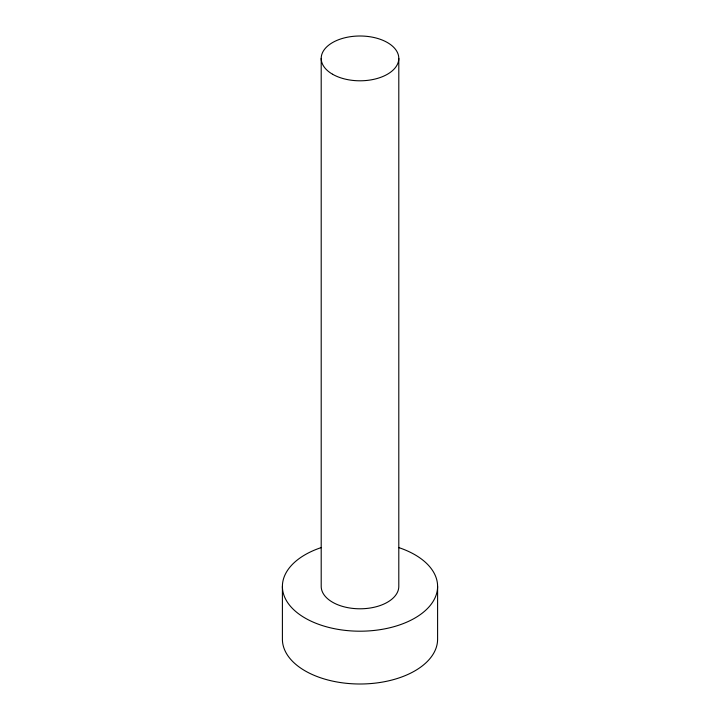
<?xml version="1.0" encoding="UTF-8"?>
<svg xmlns="http://www.w3.org/2000/svg" width="720" height="720" viewBox="0 0 720 720"><rect width="100%" height="100%" fill="white"/><g stroke="black" fill="none" stroke-linecap="round" stroke-linejoin="round"><path stroke-width="1.08" d="M437.598 586.395L437.598 639.198A77.598 44.802 0 0 1 360 684A77.598 44.802 0 0 1 282.402 639.198L282.402 586.395M398.799 58.401L398.799 586.395A38.799 22.401 0 0 1 360 608.796A38.799 22.401 0 0 1 321.201 586.395L321.201 58.401M398.799 547.596A77.598 44.802 0 0 1 419.445 615.195A77.598 44.802 0 0 1 300.555 615.195A77.598 44.802 0 0 1 321.201 547.596M332.568 74.241A38.799 22.401 0 0 0 397.476 64.197A38.799 22.401 0 0 0 349.956 36.765A38.799 22.401 0 0 0 332.568 74.241"/></g></svg>
